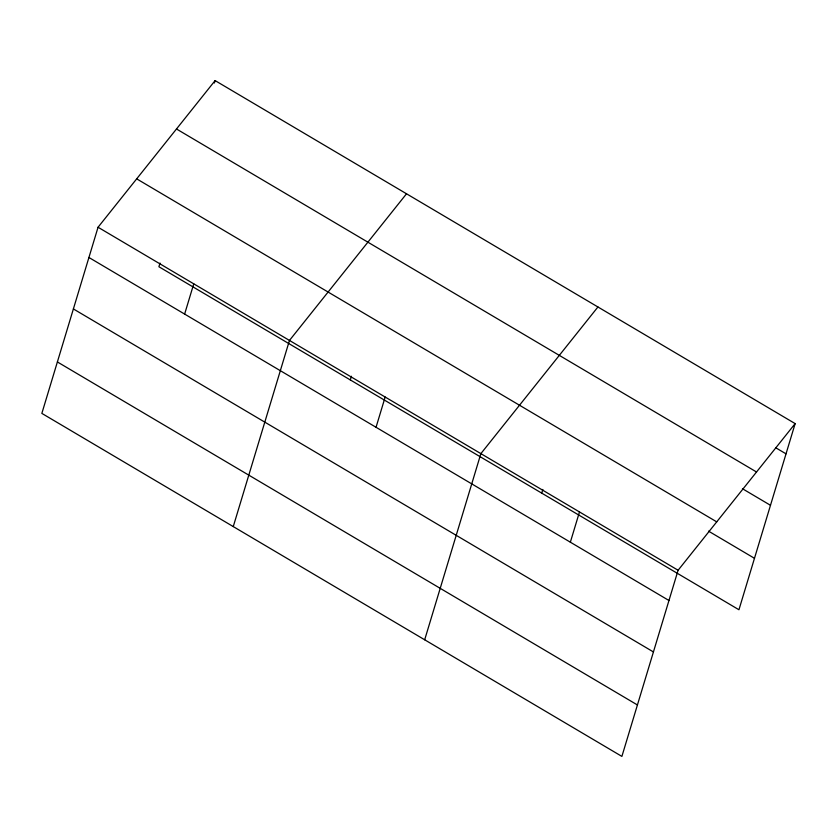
<?xml version="1.0" encoding="UTF-8"?>
<svg xmlns="http://www.w3.org/2000/svg" width="837" height="837" viewBox="0 0 837 837"><rect width="100%" height="100%" fill="white"/><g stroke="black" fill="none" stroke-linecap="round" stroke-linejoin="round"><path stroke-width="1.26" d="M98.055 227.245L41.85 413.394L621.891 756.407L678.096 570.259L795.15 423.606L215.109 80.593L98.055 227.245L678.096 570.259M160.013 263.069L158.904 266.741L738.945 609.754L795.15 423.606M214.377 83.009L215.109 80.593M184.632 314.084L193.755 283.837M233.261 526.588L289.466 340.439L406.52 193.786M350.316 379.935L351.425 376.263M376.043 427.278L385.177 397.031M424.683 639.782L480.877 453.633L597.932 306.98M541.727 493.129L542.847 489.457M570.353 542.188L579.486 511.951M775.93 447.879L786.016 453.842M176.481 128.982L756.522 471.995M742.471 488.735L770.49 505.297M136.682 178.846L716.723 521.859M708.541 531.139L754.482 558.31M88.921 257.482L668.962 600.506M73.384 308.937L653.435 651.95M57.387 361.95L637.428 704.963"/></g></svg>
